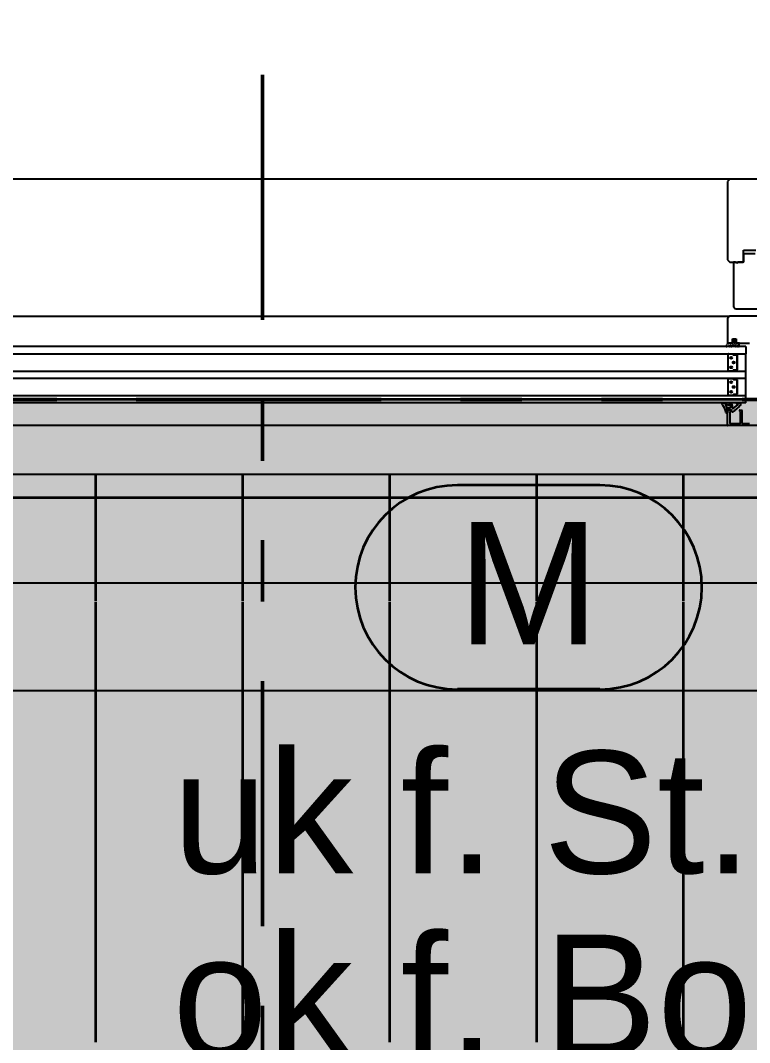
# Model space of a CAD drawing. Header units: centimetres. Extents: x 0.3 to 84.3, y 0.3 to 59.7.
# Drawn here: x 51.475 to 52.666, y 15.064 to 16.733 of the extents above; entities that cross this region are included whole.
import ezdxf

# ---------------------------------------------------------------- set-up
doc = ezdxf.new("R2010")
doc.units = ezdxf.units.CM
for name, pattern in [('AUSGEZOGEN', [0]), ('LINIE_23', [0.79, 0.4, -0.13, 0, -0.13, 0, -0.13]), ('PHANTOM', [63.5, 31.75, -6.35, 6.35, -6.35, 6.35, -6.35]), ('PUNKT', [6.35, 0, -6.35]), ('RAND', [44.45, 12.7, -6.35, 12.7, -6.35, 0, -6.35]), ('VERDECKT', [9.525, 6.35, -3.175])]:
    doc.linetypes.add(name, pattern=pattern)
for name, color, linetype, lineweight in [('Ausbau Raeume', 7, 'AUSGEZOGEN', 35), ('Bauachsen grob', 7, 'RAND', 25), ('Bodenplatte', 7, 'AUSGEZOGEN', 35), ('Deckendaemmung', 7, 'AUSGEZOGEN', 25), ('Fenster', 7, 'AUSGEZOGEN', 35), ('Rolladen', 7, 'AUSGEZOGEN', 25), ('Text Koten', 7, 'AUSGEZOGEN', 50), ('Vorhangbrett', 7, 'AUSGEZOGEN', 25), ('Wand Beton bewehrt', 7, 'AUSGEZOGEN', 35)]:
    doc.layers.add(name, color=color, linetype=linetype, lineweight=lineweight)
doc.layers.add('Elektro Text', color=7, linetype='AUSGEZOGEN', lineweight=35, true_color=0x656565)
doc.styles.add('ARIAL', font='ARIAL.TTF')

msp = doc.modelspace()

# ---------------------------------------------------------------- hatches: boundary and pattern name
at = {"layer": 'Bodenplatte', "linetype": 'AUSGEZOGEN', "lineweight": 25, "true_color": 0xe0ffe0}
msp.add_hatch(color=254, dxfattribs=at).paths.add_polyline_path([(31.66, 16.114), (31.66, 15.954), (62.72, 15.954), (62.72, 16.114)])
at = {"layer": 'Deckendaemmung', "linetype": 'AUSGEZOGEN', "lineweight": 25, "true_color": 0xfffddf}
msp.add_hatch(color=7, dxfattribs=at).paths.add_polyline_path([(63.04, 16.114), (47.44, 16.114), (47.44, 11.404), (49.54, 11.404), (49.54, 11.092), (55.87, 11.092), (55.87, 11.404), (56.9, 11.404), (56.9, 11.092), (63.04, 11.092)])

# ---------------------------------------------------------------- linework, layer by layer
at = {"layer": 'Ausbau Raeume', "color": 254, "linetype": 'AUSGEZOGEN', "lineweight": 35}
for p, q in [((51.5982, 15.7846), (51.5982, 15.9914)), ((51.8382, 15.7846), (51.8382, 15.9914)), ((52.0782, 15.7846), (52.0782, 15.9914)), ((52.3182, 15.7846), (52.3182, 15.9914)), ((52.5582, 15.7846), (52.5582, 15.9914)), ((51.5982, 15.0646), (51.5982, 15.7832)), ((51.8382, 15.0646), (51.8382, 15.7832)), ((52.0782, 15.0646), (52.0782, 15.7832)), ((52.3182, 15.0646), (52.3182, 15.7832)), ((52.5582, 15.0646), (52.5582, 15.7832))]:
    msp.add_line(p, q, dxfattribs=at)
at = {"layer": 'Bauachsen grob', "color": 32, "linetype": 'LINIE_23', "lineweight": 50, "true_color": 0xc36e14}
for p, q in [((51.87, 1.394), (51.87, 57.974)), ((21.964, 16.114), (72.416, 16.114))]:
    msp.add_line(p, q, dxfattribs=at)
at = {"layer": 'Bodenplatte', "color": 92, "linetype": 'VERDECKT', "lineweight": 35, "true_color": 0x00c600}
for p, q in [((62.72, 16.114), (31.66, 16.114)), ((31.66, 15.954), (62.72, 15.954))]:
    msp.add_line(p, q, dxfattribs=at)
at = {"layer": 'Elektro Text', "color": 40, "linetype": 'AUSGEZOGEN', "lineweight": 35}
for p, q in [((52.4214, 15.974), (52.1886, 15.974)), ((52.4214, 15.6407), (52.1886, 15.6407))]:
    msp.add_line(p, q, dxfattribs=at)
for centre, start, end in [((52.1886, 15.8073), 90, 270), ((52.4214, 15.8073), 270, 90)]:
    msp.add_arc(centre, 0.1667, start, end, dxfattribs=at)
at = {"layer": 'Fenster', "color": 7, "linetype": 'AUSGEZOGEN', "lineweight": 25}
for p, q in [((52.634, 16.474), (49.562, 16.474)), ((52.634, 16.474), (52.63, 16.47)), ((52.776, 16.474), (52.634, 16.474)), ((52.63, 16.47), (52.63, 16.342)), ((52.656, 16.339), (52.656, 16.358)), ((52.656, 16.358), (52.676, 16.358)), ((52.63, 16.342), (52.634, 16.338)), ((52.6571, 16.352), (52.6561, 16.351)), ((52.6561, 16.351), (52.6561, 16.338)), ((52.6749, 16.352), (52.6571, 16.352)), ((52.634, 16.338), (52.655, 16.338)), ((52.643, 16.338), (52.64, 16.338)), ((52.64, 16.338), (52.64, 16.266)), ((52.645, 16.336), (52.643, 16.338)), ((52.647, 16.338), (52.645, 16.336)), ((52.6561, 16.338), (52.647, 16.338)), ((52.655, 16.338), (52.656, 16.339)), ((52.644, 16.262), (52.6908, 16.262)), ((49.712, 16.25), (52.634, 16.25)), ((52.63, 16.246), (52.63, 16.208)), ((52.713, 16.25), (52.634, 16.25)), ((52.63, 16.208), (52.632, 16.206)), ((52.6316, 16.2063), (52.6312, 16.2068)), ((52.6388, 16.2109), (52.6374, 16.2096)), ((52.6379, 16.209), (52.6382, 16.2091)), ((52.638, 16.206), (52.638, 16.213)), ((52.638, 16.213), (52.6442, 16.213)), ((52.6399, 16.2094), (52.6399, 16.2072)), ((52.6413, 16.2118), (52.6409, 16.2118)), ((52.6423, 16.2072), (52.6423, 16.2094)), ((52.6448, 16.2096), (52.6434, 16.2109)), ((52.644, 16.2091), (52.6443, 16.209)), ((52.6442, 16.213), (52.6442, 16.206)), ((52.66, 16.2004), (49.686, 16.2004)), ((52.628, 16.2021), (52.6275, 16.2017)), ((52.6285, 16.2004), (52.6321, 16.2016)), ((52.6301, 16.2059), (52.6292, 16.2033)), ((52.6301, 16.2065), (52.6301, 16.2063)), ((52.6301, 16.2063), (52.6301, 16.2061)), ((52.632, 16.206), (52.638, 16.206)), ((52.6367, 16.206), (52.6321, 16.206)), ((52.633, 16.2013), (52.6332, 16.2008)), ((52.6343, 16.2008), (52.6345, 16.2017)), ((52.6357, 16.2017), (52.6359, 16.2008)), ((52.6371, 16.2008), (52.6373, 16.2017)), ((52.6381, 16.2018), (52.6424, 16.2004)), ((52.6402, 16.2028), (52.6432, 16.2028)), ((52.6424, 16.2017), (52.6407, 16.2023)), ((52.6441, 16.2023), (52.6452, 16.2007)), ((52.6442, 16.206), (52.666, 16.206)), ((52.6491, 16.206), (52.6455, 16.206)), ((52.6463, 16.2008), (52.6465, 16.2017)), ((52.6477, 16.2017), (52.6479, 16.2008)), ((52.6491, 16.201), (52.6491, 16.2045)), ((52.66, 16.2004), (52.66, 16.1884)), ((49.686, 16.1884), (52.66, 16.1884)), ((52.6312, 16.1612), (52.6312, 16.1876)), ((52.6319, 16.1884), (52.6383, 16.1884)), ((52.6391, 16.1876), (52.6391, 16.1876)), ((52.6392, 16.1872), (52.6392, 16.1872)), ((52.6392, 16.1872), (52.6449, 16.1872)), ((52.6399, 16.1868), (52.6449, 16.1868)), ((52.6449, 16.1868), (52.6399, 16.1868)), ((52.6456, 16.186), (52.6456, 16.1627)), ((52.6456, 16.1627), (52.6456, 16.186)), ((52.646, 16.186), (52.646, 16.1627)), ((52.66, 16.1604), (52.66, 16.1884)), ((49.686, 16.1604), (52.66, 16.1604)), ((52.6383, 16.1604), (52.6319, 16.1604)), ((52.6391, 16.1612), (52.6391, 16.1612)), ((52.6449, 16.1616), (52.6392, 16.1616)), ((52.6392, 16.1616), (52.6392, 16.1616)), ((52.6449, 16.162), (52.6399, 16.162)), ((52.6399, 16.162), (52.6449, 16.162)), ((52.66, 16.1484), (52.66, 16.1604)), ((52.66, 16.1484), (49.686, 16.1484)), ((52.6312, 16.1212), (52.6312, 16.1476)), ((52.6319, 16.1484), (52.6383, 16.1484)), ((52.6391, 16.1476), (52.6391, 16.1476)), ((52.6392, 16.1472), (52.6392, 16.1472)), ((52.6392, 16.1472), (52.6449, 16.1472)), ((52.6399, 16.1468), (52.6449, 16.1468)), ((52.6449, 16.1468), (52.6399, 16.1468)), ((52.6456, 16.146), (52.6456, 16.1227)), ((52.6456, 16.1227), (52.6456, 16.146)), ((52.646, 16.146), (52.646, 16.1227)), ((52.66, 16.1204), (52.66, 16.1484)), ((49.686, 16.1204), (52.66, 16.1204)), ((52.66, 16.1084), (49.686, 16.1084)), ((52.6211, 16.106), (52.6208, 16.1064)), ((52.6215, 16.1084), (52.6296, 16.1084)), ((52.6383, 16.1204), (52.6319, 16.1204)), ((52.632, 16.1079), (52.6364, 16.1066)), ((52.6391, 16.1212), (52.6391, 16.1212)), ((52.6449, 16.1216), (52.6392, 16.1216)), ((52.6392, 16.1216), (52.6392, 16.1216)), ((52.6449, 16.122), (52.6399, 16.122)), ((52.6399, 16.122), (52.6449, 16.122)), ((52.6466, 16.1066), (52.6453, 16.1069)), ((52.6457, 16.1088), (52.6497, 16.108)), ((52.6473, 16.1063), (52.6466, 16.1066)), ((52.66, 16.1084), (52.66, 16.1204)), ((52.6264, 16.1057), (52.6262, 16.1053)), ((52.6262, 16.1053), (52.6266, 16.1047)), ((52.6272, 16.1057), (52.6264, 16.1057)), ((52.6266, 16.1047), (52.6286, 16.101)), ((52.6281, 16.1054), (52.6272, 16.1057)), ((52.6296, 16.105), (52.6281, 16.1054)), ((52.6296, 16.0916), (52.6288, 16.0916)), ((52.6312, 16.1045), (52.6296, 16.105)), ((52.6299, 16.1004), (52.6345, 16.1004)), ((52.63, 16.0718), (52.63, 16.096)), ((52.63, 16.0957), (52.63, 16.092)), ((52.6304, 16.0964), (52.6354, 16.0964)), ((52.6362, 16.0964), (52.6307, 16.0964)), ((52.6322, 16.1042), (52.6312, 16.1045)), ((52.6334, 16.104), (52.6322, 16.1042)), ((52.6334, 16.104), (52.6353, 16.1035)), ((52.6336, 16.0929), (52.6336, 16.0754)), ((52.6358, 16.0954), (52.6338, 16.0933)), ((52.6346, 16.1004), (52.6345, 16.1004)), ((52.6347, 16.1004), (52.6346, 16.1004)), ((52.6349, 16.1005), (52.6347, 16.1004)), ((52.635, 16.1005), (52.6349, 16.1005)), ((52.6352, 16.1006), (52.635, 16.1005)), ((52.6355, 16.1012), (52.6352, 16.1006)), ((52.6353, 16.1035), (52.6357, 16.1028)), ((52.6357, 16.1028), (52.6355, 16.1012)), ((52.6374, 16.094), (52.6366, 16.0961)), ((52.6373, 16.1043), (52.6373, 16.1035)), ((52.6373, 16.1035), (52.6377, 16.0999)), ((52.6394, 16.0991), (52.6469, 16.1055)), ((52.6469, 16.1055), (52.6473, 16.1056)), ((52.6475, 16.1062), (52.6473, 16.1063)), ((52.6473, 16.1056), (52.6475, 16.1057)), ((52.6476, 16.1059), (52.6475, 16.1062)), ((52.6475, 16.1057), (52.6476, 16.1059)), ((52.6512, 16.0938), (52.6496, 16.0954)), ((52.65, 16.0964), (52.6532, 16.0964)), ((52.6512, 16.0754), (52.6512, 16.0938)), ((52.6536, 16.096), (52.6536, 16.0754)), ((52.634, 16.075), (52.6508, 16.075)), ((52.654, 16.075), (52.666, 16.075)), ((52.6304, 16.0714), (49.7156, 16.0714)), ((52.7796, 16.0714), (52.6304, 16.0714)), ((55.77, 15.9914), (49.64, 15.9914))]:
    msp.add_line(p, q, dxfattribs=at)
for centre, radius in [((52.6359, 16.1822), 0.0016), ((52.64, 16.1744), 0.0016), ((52.6359, 16.1665), 0.0016), ((52.6359, 16.1422), 0.0016), ((52.6359, 16.1265), 0.0016), ((52.64, 16.1344), 0.0016), ((52.6297, 16.0985), 0.000995)]:
    msp.add_circle(centre, radius, dxfattribs=at)
for centre, radius, start, end in [((52.644, 16.266), 0.004, 179.9999, 269.9999), ((52.634, 16.246), 0.004, 89.9999, 179.9999), ((52.6307, 16.2065), 0.0006, 34.9999, 179.9898), ((52.6377, 16.2093), 0.0004, 135.0324, 300.0426), ((52.6461, 16.2064), 0.00802, 161.7762, 182.7202), ((52.6383, 16.209), 0.0002, 346.7768, 120.0519), ((52.6409, 16.2088), 0.003, 90.0372, 135.0335), ((52.6411, 16.2094), 0.0012, 0.6556, 180.0384), ((52.6411, 16.2072), 0.0012, 180.3467, 359.7266), ((52.6413, 16.2088), 0.003, 44.9663, 89.9626), ((52.6439, 16.209), 0.0002, 59.9479, 193.223), ((52.6361, 16.2064), 0.00802, 357.2789, 18.2236), ((52.6445, 16.2093), 0.0004, 239.9573, 44.9674), ((52.6282, 16.2012), 0.000896, 148.6197, 288.3563), ((52.6275, 16.2037), 0.00169, 286.5892, 345.7013), ((52.6281, 16.2061), 0.002, 352.8337, 359.9999), ((52.6321, 16.2066), 0.0006, 214.9999, 269.9999), ((52.6325, 16.2011), 0.0006, 14.9999, 131.4924), ((52.6337, 16.201), 0.0006, 194.9999, 344.9999), ((52.6351, 16.2015), 0.0006, 14.9999, 164.9999), ((52.6365, 16.201), 0.0006, 194.9999, 344.9999), ((52.6367, 16.205), 0.001, 45.6221, 89.9999), ((52.6377, 16.2015), 0.000445, 29.6315, 164.5979), ((52.6377, 16.206), 0.0004, 225.6221, 2.7344), ((52.6401, 16.2026), 0.00022, 58.4904, 269.8166), ((52.6402, 16.2013), 0.00112, 65.9023, 98.5208), ((52.6424, 16.201), 0.000646, 266.5001, 91.9754), ((52.6432, 16.2018), 0.001, 29.9999, 89.9999), ((52.6445, 16.206), 0.0004, 177.2789, 314.3777), ((52.6455, 16.205), 0.001, 89.9999, 134.3777), ((52.6457, 16.201), 0.0006, 209.9999, 344.9999), ((52.6471, 16.2015), 0.0006, 14.9999, 164.9999), ((52.6485, 16.201), 0.0006, 194.9999, 359.9999), ((52.6491, 16.2054), 0.0006, 293.5768, 89.9999), ((52.6495, 16.2045), 0.0004, 113.5768, 179.9999), ((52.6319, 16.1876), 0.00078, 89.9999, 179.9999), ((52.6383, 16.1876), 0.00078, 359.9999, 89.9999), ((52.6399, 16.1876), 0.00078, 179.9999, 269.9999), ((52.6399, 16.1876), 0.00078, 214.8637, 269.9999), ((52.6449, 16.186), 0.00114, 359.9999, 89.9999), ((52.6449, 16.186), 0.00078, 359.9999, 89.9999), ((52.6449, 16.186), 0.00078, 359.9999, 89.9999), ((52.6319, 16.1612), 0.00078, 179.9999, 269.9999), ((52.6383, 16.1612), 0.00078, 269.9999, 359.9999), ((52.6399, 16.1612), 0.00078, 89.9999, 179.9999), ((52.6399, 16.1612), 0.00078, 89.9999, 145.1361), ((52.6449, 16.1627), 0.00078, 269.9999, 359.9999), ((52.6449, 16.1627), 0.00114, 269.9999, 359.9999), ((52.6449, 16.1627), 0.00078, 269.9999, 359.9999), ((52.6319, 16.1476), 0.00078, 89.9999, 179.9999), ((52.6383, 16.1476), 0.00078, 359.9999, 89.9999), ((52.6399, 16.1476), 0.00078, 179.9999, 269.9999), ((52.6399, 16.1476), 0.00078, 214.8637, 269.9999), ((52.6449, 16.146), 0.00114, 359.9999, 89.9999), ((52.6449, 16.146), 0.00078, 359.9999, 89.9999), ((52.6449, 16.146), 0.00078, 359.9999, 89.9999), ((52.6215, 16.1074), 0.001, 89.9999, 199.0257), ((52.6236, 16.1081), 0.00324, 199.0257, 211.6331), ((52.6296, 16.1024), 0.006, 67.1344, 89.9998), ((52.6319, 16.1212), 0.00078, 179.9999, 269.9999), ((52.636, 16.1052), 0.00154, 324.2195, 74.192), ((52.6383, 16.1212), 0.00078, 269.9999, 359.9999), ((52.6399, 16.1212), 0.00078, 89.9999, 179.9999), ((52.6399, 16.1212), 0.00078, 89.9999, 145.1361), ((52.6455, 16.1079), 0.001, 78.633, 258.6329), ((52.6449, 16.1227), 0.00078, 269.9999, 359.9999), ((52.6449, 16.1227), 0.00114, 269.9999, 359.9999), ((52.6449, 16.1227), 0.00078, 269.9999, 359.9999), ((52.6496, 16.106), 0.002, 310.1426, 86.9883), ((52.6285, 16.1105), 0.00864, 211.6331, 224.3834), ((52.6026, 16.0891), 0.025, 8.8459, 37.9512), ((52.6288, 16.0932), 0.0016, 190.3827, 269.9999), ((52.6298, 16.102), 0.00158, 219.6135, 271.1548), ((52.6296, 16.092), 0.0004, 269.9999, 359.9999), ((52.6307, 16.0957), 0.000662, 89.9999, 179.9999), ((52.6304, 16.096), 0.0004, 89.9999, 179.9999), ((52.6342, 16.0929), 0.0006, 134.9999, 179.9999), ((52.6354, 16.0958), 0.0006, 314.9999, 89.9999), ((52.6362, 16.096), 0.0004, 19.9999, 89.9999), ((52.6379, 16.0942), 0.0006, 199.9999, 302.5228), ((52.6388, 16.1001), 0.00115, 192.4667, 300.1302), ((52.6179, 16.1301), 0.0417, 299.2312, 322.2048), ((52.65, 16.0958), 0.0006, 89.9999, 224.9999), ((52.6532, 16.096), 0.0004, 359.9999, 89.9999), ((52.634, 16.0754), 0.0004, 179.9999, 269.9999), ((52.6508, 16.0754), 0.0004, 269.9999, 359.9999), ((52.654, 16.0754), 0.0004, 179.9999, 269.9999), ((52.6304, 16.0718), 0.0004, 179.9999, 269.9999)]:
    msp.add_arc(centre, radius, start, end, dxfattribs=at)
at = {"layer": 'Rolladen', "color": 7, "linetype": 'PHANTOM', "lineweight": 25}
for p, q in [((55.7706, 15.814), (49.64, 15.814)), ((55.77, 15.638), (49.64, 15.638))]:
    msp.add_line(p, q, dxfattribs=at)
at = {"layer": 'Vorhangbrett', "color": 191, "linetype": 'PUNKT', "lineweight": 25, "true_color": 0xbe96ea}
msp.add_line((48.85, 16.634), (62.37, 16.634), dxfattribs=at)
at = {"layer": 'Wand Beton bewehrt', "color": 180, "linetype": 'PUNKT', "lineweight": 35}
for p, q in [((56, 16.254), (49.41, 16.254)), ((49.64, 16.114), (55.77, 16.114))]:
    msp.add_line(p, q, dxfattribs=at)

# ---------------------------------------------------------------- texts
at = {"layer": 'Elektro Text', "color": 40, "linetype": 'AUSGEZOGEN', "lineweight": 35, "insert": (52.1886, 15.714), "char_height": 0.2, "width": 0.1, "attachment_point": 7, "style": 'ARIAL'}
msp.add_mtext('M', dxfattribs=at)
at = {"layer": 'Text Koten', "color": 7, "linetype": 'AUSGEZOGEN', "lineweight": 35, "char_height": 0.2, "width": 0.1, "attachment_point": 7, "style": 'ARIAL'}
for s, insert in [('uk\\~f.\\~St.\\~\\~:\\~+10.77', (51.7233, 15.3373)), ('ok\\~f.\\~Bo.\\~:\\~+8.60', (51.7233, 15.0373))]:
    msp.add_mtext(s, dxfattribs=dict(at, insert=insert))

doc.saveas('drawing.dxf')
